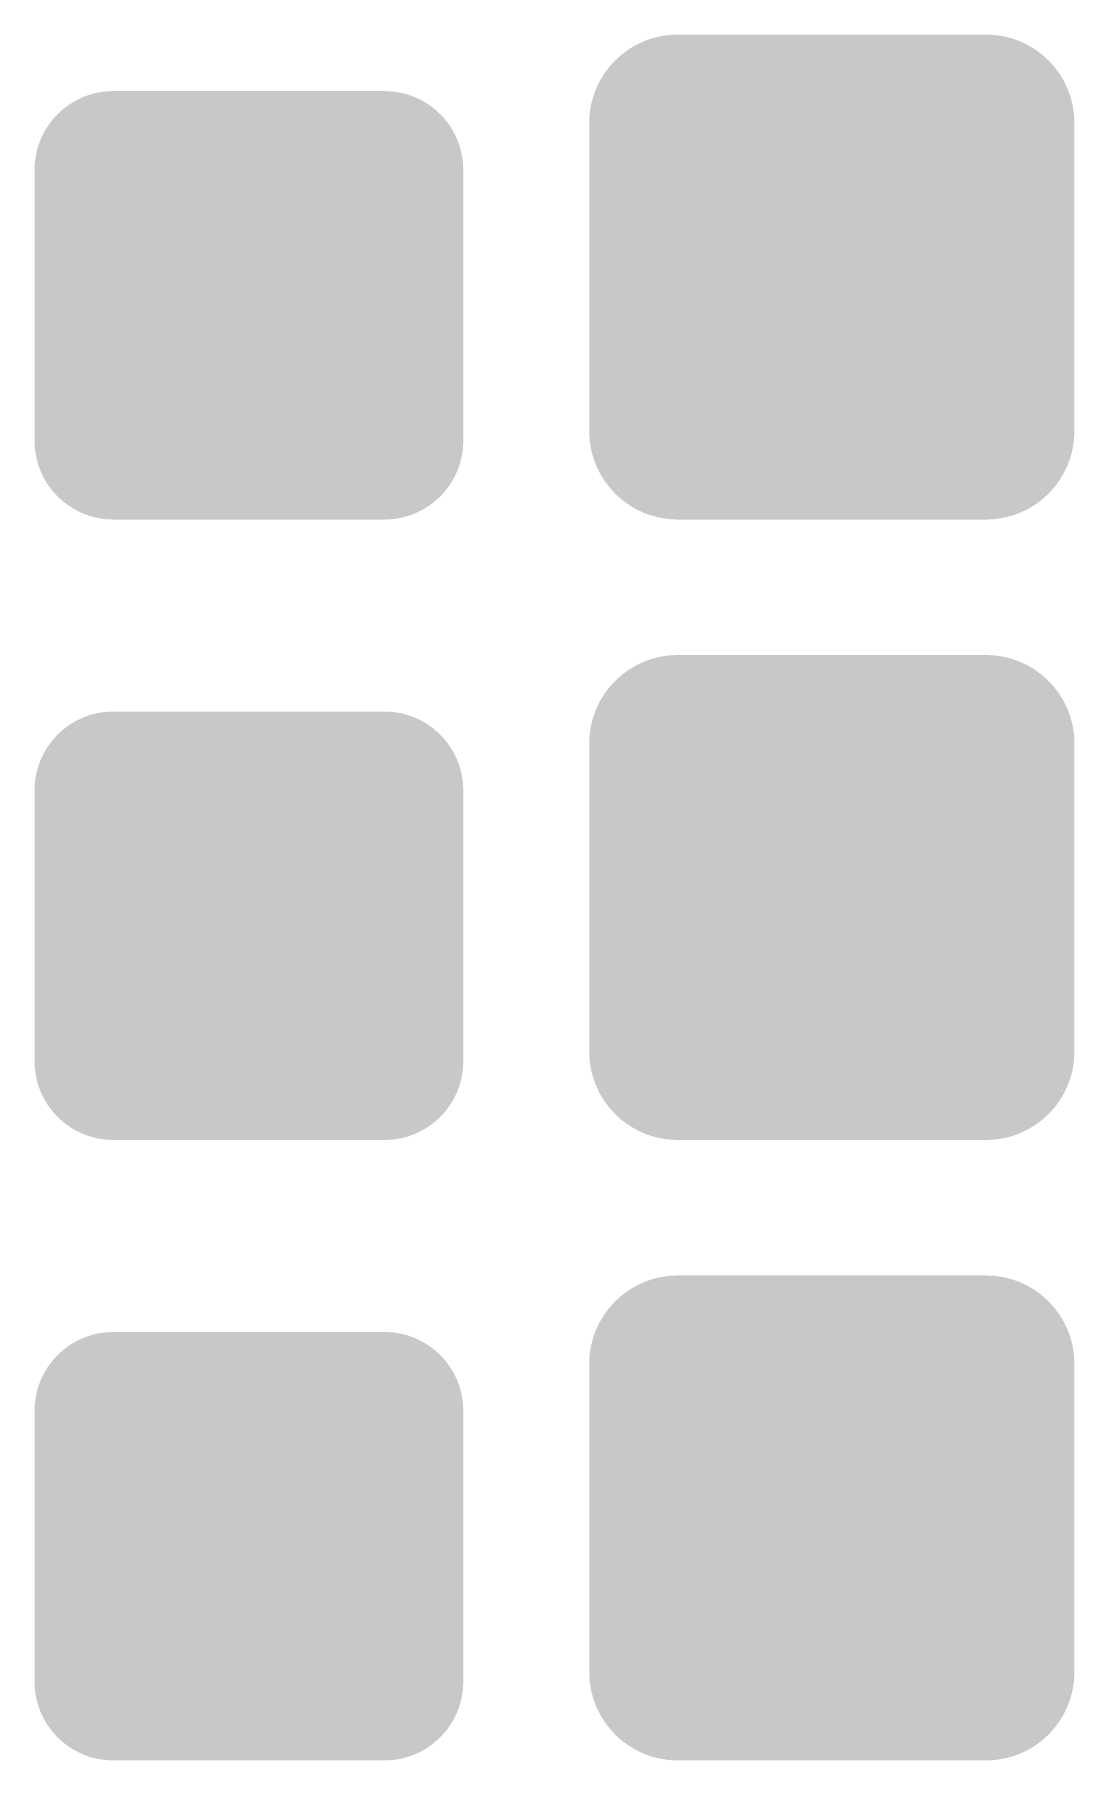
# Model space of a CAD drawing. Header units: millimetres. Extents: x 5277 to 6029, y 2052 to 2709.
# Drawn here: x 5450.91 to 5469.33, y 2546.63 to 2577.23 of the extents above; entities that cross this region are included whole.
import ezdxf

# ---------------------------------------------------------------- set-up
doc = ezdxf.new("R2010")
doc.units = ezdxf.units.MM
doc.layers.add('Recreation', color=7, linetype='CONTINUOUS', true_color=0x000000)

# ---------------------------------------------------------------- blocks, each defined once
blk = doc.blocks.new('602010604_сущ_рз')
at = {"layer": 'Recreation', "linetype": 'Continuous'}
h = blk.add_hatch(color=256, dxfattribs=at)
edge = h.paths.add_edge_path()
edge.add_spline(control_points=[(-0.095, -0.169), (-0.095, 0.599), (0.531, 1.225), (1.3, 1.225)], knot_values=[-1, -1, -1, -1, 0, 0, 0, 0], degree=3, periodic=0)
edge.add_line((1.3, 1.225), (6.108, 1.225))
edge.add_spline(control_points=[(6.108, 1.225), (6.877, 1.225), (7.503, 0.599), (7.503, -0.169)], knot_values=[-1, -1, -1, -1, 0, 0, 0, 0], degree=3, periodic=0)
edge.add_line((7.503, -0.169), (7.503, -4.978))
edge.add_spline(control_points=[(7.503, -4.978), (7.503, -5.747), (6.877, -6.372), (6.108, -6.372)], knot_values=[-1, -1, -1, -1, 0, 0, 0, 0], degree=3, periodic=0)
edge.add_line((6.108, -6.372), (1.3, -6.372))
edge.add_spline(control_points=[(1.3, -6.372), (0.531, -6.372), (-0.095, -5.747), (-0.095, -4.978)], knot_values=[-1, -1, -1, -1, 0, 0, 0, 0], degree=3, periodic=0)
edge.add_line((-0.095, -4.978), (-0.095, -0.169))
edge = h.paths.add_edge_path(flags=16)
edge.add_spline(control_points=[(0.218, -4.978), (0.218, -5.577), (0.701, -6.059), (1.3, -6.059)], knot_values=[-1, -1, -1, -1, 0, 0, 0, 0], degree=3, periodic=0)
edge.add_line((1.3, -6.059), (6.108, -6.059))
edge.add_spline(control_points=[(6.108, -6.059), (6.707, -6.059), (7.19, -5.577), (7.19, -4.978)], knot_values=[-1, -1, -1, -1, 0, 0, 0, 0], degree=3, periodic=0)
edge.add_line((7.19, -4.978), (7.19, -0.169))
edge.add_spline(control_points=[(7.19, -0.169), (7.19, 0.43), (6.707, 0.912), (6.108, 0.912)], knot_values=[-1, -1, -1, -1, 0, 0, 0, 0], degree=3, periodic=0)
edge.add_line((6.108, 0.912), (1.3, 0.912))
edge.add_spline(control_points=[(1.3, 0.912), (0.701, 0.912), (0.218, 0.43), (0.218, -0.169)], knot_values=[-1, -1, -1, -1, 0, 0, 0, 0], degree=3, periodic=0)
edge.add_line((0.218, -0.169), (0.218, -4.978))
at = {"layer": 'Recreation', "linetype": 'Continuous', "true_color": 0xffffff}
h = blk.add_hatch(color=7, dxfattribs=at)
edge = h.paths.add_edge_path()
edge.add_spline(control_points=[(0.218, -4.978), (0.218, -5.577), (0.701, -6.059), (1.3, -6.059)], knot_values=[-1, -1, -1, -1, 0, 0, 0, 0], degree=3, periodic=0)
edge.add_line((1.3, -6.059), (6.108, -6.059))
edge.add_spline(control_points=[(6.108, -6.059), (6.707, -6.059), (7.19, -5.577), (7.19, -4.978)], knot_values=[-1, -1, -1, -1, 0, 0, 0, 0], degree=3, periodic=0)
edge.add_line((7.19, -4.978), (7.19, -0.169))
edge.add_spline(control_points=[(7.19, -0.169), (7.19, 0.43), (6.707, 0.912), (6.108, 0.912)], knot_values=[-1, -1, -1, -1, 0, 0, 0, 0], degree=3, periodic=0)
edge.add_line((6.108, 0.912), (1.3, 0.912))
edge.add_spline(control_points=[(1.3, 0.912), (0.701, 0.912), (0.218, 0.43), (0.218, -0.169)], knot_values=[-1, -1, -1, -1, 0, 0, 0, 0], degree=3, periodic=0)
edge.add_line((0.218, -0.169), (0.218, -4.978))
at = {"layer": 'Recreation', "linetype": 'Continuous'}
h = blk.add_hatch(color=256, dxfattribs=at)
edge = h.paths.add_edge_path()
edge.add_line((0.426, -0.513), (0.426, -4.634))
edge.add_spline(control_points=[(0.426, -4.634), (0.426, -5.305), (0.973, -5.852), (1.644, -5.852)], knot_values=[0, 0, 0, 0, 1, 1, 1, 1], degree=3, periodic=0)
edge.add_line((1.644, -5.852), (5.765, -5.852))
edge.add_spline(control_points=[(5.765, -5.852), (6.435, -5.852), (6.983, -5.305), (6.983, -4.634)], knot_values=[0, 0, 0, 0, 1, 1, 1, 1], degree=3, periodic=0)
edge.add_line((6.983, -4.634), (6.983, -0.513))
edge.add_spline(control_points=[(6.983, -0.513), (6.983, 0.158), (6.435, 0.705), (5.765, 0.705)], knot_values=[0, 0, 0, 0, 1, 1, 1, 1], degree=3, periodic=0)
edge.add_line((5.765, 0.705), (1.644, 0.705))
edge.add_spline(control_points=[(1.644, 0.705), (0.973, 0.705), (0.426, 0.158), (0.426, -0.513)], knot_values=[0, 0, 0, 0, 1, 1, 1, 1], degree=3, periodic=0)
edge = h.paths.add_edge_path(flags=16)
edge.add_spline(control_points=[(0.737, -4.634), (0.737, -5.136), (1.142, -5.541), (1.644, -5.541)], knot_values=[-1, -1, -1, -1, 0, 0, 0, 0], degree=3, periodic=0)
edge.add_line((1.644, -5.541), (5.765, -5.541))
edge.add_spline(control_points=[(5.765, -5.541), (6.267, -5.541), (6.671, -5.136), (6.671, -4.634)], knot_values=[-1, -1, -1, -1, 0, 0, 0, 0], degree=3, periodic=0)
edge.add_line((6.671, -4.634), (6.671, -0.513))
edge.add_spline(control_points=[(6.671, -0.513), (6.671, -0.011), (6.267, 0.394), (5.765, 0.394)], knot_values=[-1, -1, -1, -1, 0, 0, 0, 0], degree=3, periodic=0)
edge.add_line((5.765, 0.394), (1.644, 0.394))
edge.add_spline(control_points=[(1.644, 0.394), (1.142, 0.394), (0.737, -0.011), (0.737, -0.513)], knot_values=[-1, -1, -1, -1, 0, 0, 0, 0], degree=3, periodic=0)
edge.add_line((0.737, -0.513), (0.737, -4.634))
blk.add_hatch(color=256, dxfattribs=at).paths.add_polyline_path([(3.56, 0.089), (4.714, -0.445), (4.714, -1.277), (3.835, -0.79), (3.835, -1.513), (5.327, -3.249), (4.801, -3.249), (4.801, -4.733), (5.633, -4.733), (5.633, -5.079), (1.738, -5.079), (1.738, -4.733), (2.57, -4.733), (2.57, -3.249), (2.044, -3.249), (3.56, -1.489)])
blk = doc.blocks.new('602010604_сущ_фз')
at = {"layer": 'Recreation', "linetype": 'Continuous'}
h = blk.add_hatch(color=256, dxfattribs=at)
edge = h.paths.add_edge_path()
edge.add_spline(control_points=[(-0.266, -0.339), (-0.266, 0.523), (0.438, 1.227), (1.3, 1.227)], knot_values=[-1, -1, -1, -1, 0, 0, 0, 0], degree=3, periodic=0)
edge.add_line((1.3, 1.227), (6.769, 1.227))
edge.add_spline(control_points=[(6.769, 1.227), (7.632, 1.227), (8.333, 0.523), (8.333, -0.339)], knot_values=[-1, -1, -1, -1, 0, 0, 0, 0], degree=3, periodic=0)
edge.add_line((8.333, -0.339), (8.333, -5.806))
edge.add_spline(control_points=[(8.333, -5.806), (8.333, -6.669), (7.632, -7.372), (6.769, -7.372)], knot_values=[-1, -1, -1, -1, 0, 0, 0, 0], degree=3, periodic=0)
edge.add_line((6.769, -7.372), (1.3, -7.372))
edge.add_spline(control_points=[(1.3, -7.372), (0.438, -7.372), (-0.266, -6.669), (-0.266, -5.806)], knot_values=[-1, -1, -1, -1, 0, 0, 0, 0], degree=3, periodic=0)
edge.add_line((-0.266, -5.806), (-0.266, -0.339))
edge = h.paths.add_edge_path(flags=16)
edge.add_spline(control_points=[(0.047, -5.806), (0.047, -6.5), (0.606, -7.059), (1.3, -7.059)], knot_values=[-1, -1, -1, -1, 0, 0, 0, 0], degree=3, periodic=0)
edge.add_line((1.3, -7.059), (6.769, -7.059))
edge.add_spline(control_points=[(6.769, -7.059), (7.463, -7.059), (8.022, -6.5), (8.022, -5.806)], knot_values=[-1, -1, -1, -1, 0, 0, 0, 0], degree=3, periodic=0)
edge.add_line((8.022, -5.806), (8.022, -0.339))
edge.add_spline(control_points=[(8.022, -0.339), (8.022, 0.355), (7.463, 0.914), (6.769, 0.914)], knot_values=[-1, -1, -1, -1, 0, 0, 0, 0], degree=3, periodic=0)
edge.add_line((6.769, 0.914), (1.3, 0.914))
edge.add_spline(control_points=[(1.3, 0.914), (0.606, 0.914), (0.047, 0.355), (0.047, -0.339)], knot_values=[-1, -1, -1, -1, 0, 0, 0, 0], degree=3, periodic=0)
edge.add_line((0.047, -0.339), (0.047, -5.806))
at = {"layer": 'Recreation', "linetype": 'Continuous', "true_color": 0xffffff}
h = blk.add_hatch(color=7, dxfattribs=at)
edge = h.paths.add_edge_path()
edge.add_spline(control_points=[(0.047, -5.806), (0.047, -6.5), (0.606, -7.059), (1.3, -7.059)], knot_values=[-1, -1, -1, -1, 0, 0, 0, 0], degree=3, periodic=0)
edge.add_line((1.3, -7.059), (6.769, -7.059))
edge.add_spline(control_points=[(6.769, -7.059), (7.463, -7.059), (8.022, -6.5), (8.022, -5.806)], knot_values=[-1, -1, -1, -1, 0, 0, 0, 0], degree=3, periodic=0)
edge.add_line((8.022, -5.806), (8.022, -0.339))
edge.add_spline(control_points=[(8.022, -0.339), (8.022, 0.355), (7.463, 0.914), (6.769, 0.914)], knot_values=[-1, -1, -1, -1, 0, 0, 0, 0], degree=3, periodic=0)
edge.add_line((6.769, 0.914), (1.3, 0.914))
edge.add_spline(control_points=[(1.3, 0.914), (0.606, 0.914), (0.047, 0.355), (0.047, -0.339)], knot_values=[-1, -1, -1, -1, 0, 0, 0, 0], degree=3, periodic=0)
edge.add_line((0.047, -0.339), (0.047, -5.806))
at = {"layer": 'Recreation', "linetype": 'Continuous'}
h = blk.add_hatch(color=256, dxfattribs=at)
edge = h.paths.add_edge_path()
edge.add_line((0.252, -0.679), (0.252, -5.464))
edge.add_spline(control_points=[(0.252, -5.464), (0.252, -6.23), (0.877, -6.854), (1.642, -6.854)], knot_values=[0, 0, 0, 0, 1, 1, 1, 1], degree=3, periodic=0)
edge.add_line((1.642, -6.854), (6.427, -6.854))
edge.add_spline(control_points=[(6.427, -6.854), (7.193, -6.854), (7.815, -6.23), (7.815, -5.464)], knot_values=[0, 0, 0, 0, 1, 1, 1, 1], degree=3, periodic=0)
edge.add_line((7.815, -5.464), (7.815, -0.679))
edge.add_spline(control_points=[(7.815, -0.679), (7.815, 0.086), (7.193, 0.709), (6.427, 0.709)], knot_values=[0, 0, 0, 0, 1, 1, 1, 1], degree=3, periodic=0)
edge.add_line((6.427, 0.709), (1.642, 0.709))
edge.add_spline(control_points=[(1.642, 0.709), (0.877, 0.709), (0.252, 0.086), (0.252, -0.679)], knot_values=[0, 0, 0, 0, 1, 1, 1, 1], degree=3, periodic=0)
edge = h.paths.add_edge_path(flags=16)
edge.add_line((0.565, -0.679), (0.565, -5.464))
edge.add_spline(control_points=[(0.565, -5.464), (0.565, -6.06), (1.046, -6.541), (1.642, -6.541)], knot_values=[-1, -1, -1, -1, 0, 0, 0, 0], degree=3, periodic=0)
edge.add_line((1.642, -6.541), (6.427, -6.541))
edge.add_spline(control_points=[(6.427, -6.541), (7.024, -6.541), (7.502, -6.06), (7.502, -5.464)], knot_values=[-1, -1, -1, -1, 0, 0, 0, 0], degree=3, periodic=0)
edge.add_line((7.502, -5.464), (7.502, -0.679))
edge.add_spline(control_points=[(7.502, -0.679), (7.502, -0.083), (7.024, 0.396), (6.427, 0.396)], knot_values=[-1, -1, -1, -1, 0, 0, 0, 0], degree=3, periodic=0)
edge.add_line((6.427, 0.396), (1.642, 0.396))
edge.add_spline(control_points=[(1.642, 0.396), (1.046, 0.396), (0.565, -0.083), (0.565, -0.679)], knot_values=[-1, -1, -1, -1, 0, 0, 0, 0], degree=3, periodic=0)
h = blk.add_hatch(color=256, dxfattribs=at)
edge = h.paths.add_edge_path()
edge.add_line((0.77, -1.021), (0.77, -5.124))
edge.add_spline(control_points=[(0.77, -5.124), (0.77, -5.792), (1.314, -6.336), (1.982, -6.336)], knot_values=[0, 0, 0, 0, 1, 1, 1, 1], degree=3, periodic=0)
edge.add_line((1.982, -6.336), (6.085, -6.336))
edge.add_spline(control_points=[(6.085, -6.336), (6.753, -6.336), (7.297, -5.792), (7.297, -5.124)], knot_values=[0, 0, 0, 0, 1, 1, 1, 1], degree=3, periodic=0)
edge.add_line((7.297, -5.124), (7.297, -1.021))
edge.add_spline(control_points=[(7.297, -1.021), (7.297, -0.353), (6.753, 0.191), (6.085, 0.191)], knot_values=[0, 0, 0, 0, 1, 1, 1, 1], degree=3, periodic=0)
edge.add_line((6.085, 0.191), (1.982, 0.191))
edge.add_spline(control_points=[(1.982, 0.191), (1.314, 0.191), (0.77, -0.353), (0.77, -1.021)], knot_values=[0, 0, 0, 0, 1, 1, 1, 1], degree=3, periodic=0)
edge = h.paths.add_edge_path(flags=16)
edge.add_line((1.081, -1.021), (1.081, -5.124))
edge.add_spline(control_points=[(1.081, -5.124), (1.081, -5.624), (1.482, -6.025), (1.982, -6.025)], knot_values=[-1, -1, -1, -1, 0, 0, 0, 0], degree=3, periodic=0)
edge.add_line((1.982, -6.025), (6.085, -6.025))
edge.add_spline(control_points=[(6.085, -6.025), (6.585, -6.025), (6.986, -5.624), (6.986, -5.124)], knot_values=[-1, -1, -1, -1, 0, 0, 0, 0], degree=3, periodic=0)
edge.add_line((6.986, -5.124), (6.986, -1.021))
edge.add_spline(control_points=[(6.986, -1.021), (6.986, -0.521), (6.585, -0.12), (6.085, -0.12)], knot_values=[-1, -1, -1, -1, 0, 0, 0, 0], degree=3, periodic=0)
edge.add_line((6.085, -0.12), (1.982, -0.12))
edge.add_spline(control_points=[(1.982, -0.12), (1.482, -0.12), (1.081, -0.521), (1.081, -1.021)], knot_values=[-1, -1, -1, -1, 0, 0, 0, 0], degree=3, periodic=0)
blk.add_hatch(color=256, dxfattribs=at).paths.add_polyline_path([(3.874, -0.419), (5.029, -0.953), (5.029, -1.785), (4.149, -1.298), (4.149, -2.021), (5.641, -3.757), (5.115, -3.757), (5.115, -5.241), (5.948, -5.241), (5.948, -5.587), (2.052, -5.587), (2.052, -5.241), (2.885, -5.241), (2.885, -3.757), (2.358, -3.757), (3.874, -1.997)])
blk = doc.blocks.new('602010604_план_рз')
at = {"layer": 'Recreation', "linetype": 'Continuous'}
h = blk.add_hatch(color=256, dxfattribs=at)
edge = h.paths.add_edge_path()
edge.add_spline(control_points=[(-0.095, -0.169), (-0.095, 0.599), (0.531, 1.225), (1.3, 1.225)], knot_values=[-1, -1, -1, -1, 0, 0, 0, 0], degree=3, periodic=0)
edge.add_line((1.3, 1.225), (6.108, 1.225))
edge.add_spline(control_points=[(6.108, 1.225), (6.877, 1.225), (7.503, 0.599), (7.503, -0.169)], knot_values=[-1, -1, -1, -1, 0, 0, 0, 0], degree=3, periodic=0)
edge.add_line((7.503, -0.169), (7.503, -4.978))
edge.add_spline(control_points=[(7.503, -4.978), (7.503, -5.747), (6.877, -6.372), (6.108, -6.372)], knot_values=[-1, -1, -1, -1, 0, 0, 0, 0], degree=3, periodic=0)
edge.add_line((6.108, -6.372), (1.3, -6.372))
edge.add_spline(control_points=[(1.3, -6.372), (0.531, -6.372), (-0.095, -5.747), (-0.095, -4.978)], knot_values=[-1, -1, -1, -1, 0, 0, 0, 0], degree=3, periodic=0)
edge.add_line((-0.095, -4.978), (-0.095, -0.169))
edge = h.paths.add_edge_path(flags=16)
edge.add_spline(control_points=[(0.218, -4.978), (0.218, -5.577), (0.701, -6.059), (1.3, -6.059)], knot_values=[-1, -1, -1, -1, 0, 0, 0, 0], degree=3, periodic=0)
edge.add_line((1.3, -6.059), (6.108, -6.059))
edge.add_spline(control_points=[(6.108, -6.059), (6.707, -6.059), (7.19, -5.577), (7.19, -4.978)], knot_values=[-1, -1, -1, -1, 0, 0, 0, 0], degree=3, periodic=0)
edge.add_line((7.19, -4.978), (7.19, -0.169))
edge.add_spline(control_points=[(7.19, -0.169), (7.19, 0.43), (6.707, 0.912), (6.108, 0.912)], knot_values=[-1, -1, -1, -1, 0, 0, 0, 0], degree=3, periodic=0)
edge.add_line((6.108, 0.912), (1.3, 0.912))
edge.add_spline(control_points=[(1.3, 0.912), (0.701, 0.912), (0.218, 0.43), (0.218, -0.169)], knot_values=[-1, -1, -1, -1, 0, 0, 0, 0], degree=3, periodic=0)
edge.add_line((0.218, -0.169), (0.218, -4.978))
at = {"layer": 'Recreation', "linetype": 'Continuous', "true_color": 0xff0000}
h = blk.add_hatch(color=1, dxfattribs=at)
edge = h.paths.add_edge_path()
edge.add_spline(control_points=[(0.218, -4.978), (0.218, -5.577), (0.701, -6.059), (1.3, -6.059)], knot_values=[-1, -1, -1, -1, 0, 0, 0, 0], degree=3, periodic=0)
edge.add_line((1.3, -6.059), (6.108, -6.059))
edge.add_spline(control_points=[(6.108, -6.059), (6.707, -6.059), (7.19, -5.577), (7.19, -4.978)], knot_values=[-1, -1, -1, -1, 0, 0, 0, 0], degree=3, periodic=0)
edge.add_line((7.19, -4.978), (7.19, -0.169))
edge.add_spline(control_points=[(7.19, -0.169), (7.19, 0.43), (6.707, 0.912), (6.108, 0.912)], knot_values=[-1, -1, -1, -1, 0, 0, 0, 0], degree=3, periodic=0)
edge.add_line((6.108, 0.912), (1.3, 0.912))
edge.add_spline(control_points=[(1.3, 0.912), (0.701, 0.912), (0.218, 0.43), (0.218, -0.169)], knot_values=[-1, -1, -1, -1, 0, 0, 0, 0], degree=3, periodic=0)
edge.add_line((0.218, -0.169), (0.218, -4.978))
at = {"layer": 'Recreation', "linetype": 'Continuous'}
h = blk.add_hatch(color=256, dxfattribs=at)
edge = h.paths.add_edge_path()
edge.add_line((0.426, -0.513), (0.426, -4.634))
edge.add_spline(control_points=[(0.426, -4.634), (0.426, -5.305), (0.973, -5.852), (1.644, -5.852)], knot_values=[0, 0, 0, 0, 1, 1, 1, 1], degree=3, periodic=0)
edge.add_line((1.644, -5.852), (5.765, -5.852))
edge.add_spline(control_points=[(5.765, -5.852), (6.435, -5.852), (6.983, -5.305), (6.983, -4.634)], knot_values=[0, 0, 0, 0, 1, 1, 1, 1], degree=3, periodic=0)
edge.add_line((6.983, -4.634), (6.983, -0.513))
edge.add_spline(control_points=[(6.983, -0.513), (6.983, 0.158), (6.435, 0.705), (5.765, 0.705)], knot_values=[0, 0, 0, 0, 1, 1, 1, 1], degree=3, periodic=0)
edge.add_line((5.765, 0.705), (1.644, 0.705))
edge.add_spline(control_points=[(1.644, 0.705), (0.973, 0.705), (0.426, 0.158), (0.426, -0.513)], knot_values=[0, 0, 0, 0, 1, 1, 1, 1], degree=3, periodic=0)
edge = h.paths.add_edge_path(flags=16)
edge.add_spline(control_points=[(0.737, -4.634), (0.737, -5.136), (1.142, -5.541), (1.644, -5.541)], knot_values=[-1, -1, -1, -1, 0, 0, 0, 0], degree=3, periodic=0)
edge.add_line((1.644, -5.541), (5.765, -5.541))
edge.add_spline(control_points=[(5.765, -5.541), (6.267, -5.541), (6.671, -5.136), (6.671, -4.634)], knot_values=[-1, -1, -1, -1, 0, 0, 0, 0], degree=3, periodic=0)
edge.add_line((6.671, -4.634), (6.671, -0.513))
edge.add_spline(control_points=[(6.671, -0.513), (6.671, -0.011), (6.267, 0.394), (5.765, 0.394)], knot_values=[-1, -1, -1, -1, 0, 0, 0, 0], degree=3, periodic=0)
edge.add_line((5.765, 0.394), (1.644, 0.394))
edge.add_spline(control_points=[(1.644, 0.394), (1.142, 0.394), (0.737, -0.011), (0.737, -0.513)], knot_values=[-1, -1, -1, -1, 0, 0, 0, 0], degree=3, periodic=0)
edge.add_line((0.737, -0.513), (0.737, -4.634))
blk.add_hatch(color=256, dxfattribs=at).paths.add_polyline_path([(3.56, 0.089), (4.714, -0.445), (4.714, -1.277), (3.835, -0.79), (3.835, -1.513), (5.327, -3.249), (4.801, -3.249), (4.801, -4.733), (5.633, -4.733), (5.633, -5.079), (1.738, -5.079), (1.738, -4.733), (2.57, -4.733), (2.57, -3.249), (2.044, -3.249), (3.56, -1.489)])
blk = doc.blocks.new('602010604_план_фз')
at = {"layer": 'Recreation', "linetype": 'Continuous'}
h = blk.add_hatch(color=256, dxfattribs=at)
edge = h.paths.add_edge_path()
edge.add_spline(control_points=[(-0.266, -0.339), (-0.266, 0.523), (0.438, 1.227), (1.3, 1.227)], knot_values=[-1, -1, -1, -1, 0, 0, 0, 0], degree=3, periodic=0)
edge.add_line((1.3, 1.227), (6.769, 1.227))
edge.add_spline(control_points=[(6.769, 1.227), (7.632, 1.227), (8.333, 0.523), (8.333, -0.339)], knot_values=[-1, -1, -1, -1, 0, 0, 0, 0], degree=3, periodic=0)
edge.add_line((8.333, -0.339), (8.333, -5.806))
edge.add_spline(control_points=[(8.333, -5.806), (8.333, -6.669), (7.632, -7.372), (6.769, -7.372)], knot_values=[-1, -1, -1, -1, 0, 0, 0, 0], degree=3, periodic=0)
edge.add_line((6.769, -7.372), (1.3, -7.372))
edge.add_spline(control_points=[(1.3, -7.372), (0.438, -7.372), (-0.266, -6.669), (-0.266, -5.806)], knot_values=[-1, -1, -1, -1, 0, 0, 0, 0], degree=3, periodic=0)
edge.add_line((-0.266, -5.806), (-0.266, -0.339))
edge = h.paths.add_edge_path(flags=16)
edge.add_spline(control_points=[(0.047, -5.806), (0.047, -6.5), (0.606, -7.059), (1.3, -7.059)], knot_values=[-1, -1, -1, -1, 0, 0, 0, 0], degree=3, periodic=0)
edge.add_line((1.3, -7.059), (6.769, -7.059))
edge.add_spline(control_points=[(6.769, -7.059), (7.463, -7.059), (8.022, -6.5), (8.022, -5.806)], knot_values=[-1, -1, -1, -1, 0, 0, 0, 0], degree=3, periodic=0)
edge.add_line((8.022, -5.806), (8.022, -0.339))
edge.add_spline(control_points=[(8.022, -0.339), (8.022, 0.355), (7.463, 0.914), (6.769, 0.914)], knot_values=[-1, -1, -1, -1, 0, 0, 0, 0], degree=3, periodic=0)
edge.add_line((6.769, 0.914), (1.3, 0.914))
edge.add_spline(control_points=[(1.3, 0.914), (0.606, 0.914), (0.047, 0.355), (0.047, -0.339)], knot_values=[-1, -1, -1, -1, 0, 0, 0, 0], degree=3, periodic=0)
edge.add_line((0.047, -0.339), (0.047, -5.806))
at = {"layer": 'Recreation', "linetype": 'Continuous', "true_color": 0xff0000}
h = blk.add_hatch(color=1, dxfattribs=at)
edge = h.paths.add_edge_path()
edge.add_spline(control_points=[(0.047, -5.806), (0.047, -6.5), (0.606, -7.059), (1.3, -7.059)], knot_values=[-1, -1, -1, -1, 0, 0, 0, 0], degree=3, periodic=0)
edge.add_line((1.3, -7.059), (6.769, -7.059))
edge.add_spline(control_points=[(6.769, -7.059), (7.463, -7.059), (8.022, -6.5), (8.022, -5.806)], knot_values=[-1, -1, -1, -1, 0, 0, 0, 0], degree=3, periodic=0)
edge.add_line((8.022, -5.806), (8.022, -0.339))
edge.add_spline(control_points=[(8.022, -0.339), (8.022, 0.355), (7.463, 0.914), (6.769, 0.914)], knot_values=[-1, -1, -1, -1, 0, 0, 0, 0], degree=3, periodic=0)
edge.add_line((6.769, 0.914), (1.3, 0.914))
edge.add_spline(control_points=[(1.3, 0.914), (0.606, 0.914), (0.047, 0.355), (0.047, -0.339)], knot_values=[-1, -1, -1, -1, 0, 0, 0, 0], degree=3, periodic=0)
edge.add_line((0.047, -0.339), (0.047, -5.806))
at = {"layer": 'Recreation', "linetype": 'Continuous'}
h = blk.add_hatch(color=256, dxfattribs=at)
edge = h.paths.add_edge_path()
edge.add_line((0.252, -0.679), (0.252, -5.464))
edge.add_spline(control_points=[(0.252, -5.464), (0.252, -6.23), (0.877, -6.854), (1.642, -6.854)], knot_values=[0, 0, 0, 0, 1, 1, 1, 1], degree=3, periodic=0)
edge.add_line((1.642, -6.854), (6.427, -6.854))
edge.add_spline(control_points=[(6.427, -6.854), (7.193, -6.854), (7.815, -6.23), (7.815, -5.464)], knot_values=[0, 0, 0, 0, 1, 1, 1, 1], degree=3, periodic=0)
edge.add_line((7.815, -5.464), (7.815, -0.679))
edge.add_spline(control_points=[(7.815, -0.679), (7.815, 0.086), (7.193, 0.709), (6.427, 0.709)], knot_values=[0, 0, 0, 0, 1, 1, 1, 1], degree=3, periodic=0)
edge.add_line((6.427, 0.709), (1.642, 0.709))
edge.add_spline(control_points=[(1.642, 0.709), (0.877, 0.709), (0.252, 0.086), (0.252, -0.679)], knot_values=[0, 0, 0, 0, 1, 1, 1, 1], degree=3, periodic=0)
edge = h.paths.add_edge_path(flags=16)
edge.add_line((0.565, -0.679), (0.565, -5.464))
edge.add_spline(control_points=[(0.565, -5.464), (0.565, -6.06), (1.046, -6.541), (1.642, -6.541)], knot_values=[-1, -1, -1, -1, 0, 0, 0, 0], degree=3, periodic=0)
edge.add_line((1.642, -6.541), (6.427, -6.541))
edge.add_spline(control_points=[(6.427, -6.541), (7.024, -6.541), (7.502, -6.06), (7.502, -5.464)], knot_values=[-1, -1, -1, -1, 0, 0, 0, 0], degree=3, periodic=0)
edge.add_line((7.502, -5.464), (7.502, -0.679))
edge.add_spline(control_points=[(7.502, -0.679), (7.502, -0.083), (7.024, 0.396), (6.427, 0.396)], knot_values=[-1, -1, -1, -1, 0, 0, 0, 0], degree=3, periodic=0)
edge.add_line((6.427, 0.396), (1.642, 0.396))
edge.add_spline(control_points=[(1.642, 0.396), (1.046, 0.396), (0.565, -0.083), (0.565, -0.679)], knot_values=[-1, -1, -1, -1, 0, 0, 0, 0], degree=3, periodic=0)
h = blk.add_hatch(color=256, dxfattribs=at)
edge = h.paths.add_edge_path()
edge.add_line((0.77, -1.021), (0.77, -5.124))
edge.add_spline(control_points=[(0.77, -5.124), (0.77, -5.792), (1.314, -6.336), (1.982, -6.336)], knot_values=[0, 0, 0, 0, 1, 1, 1, 1], degree=3, periodic=0)
edge.add_line((1.982, -6.336), (6.085, -6.336))
edge.add_spline(control_points=[(6.085, -6.336), (6.753, -6.336), (7.297, -5.792), (7.297, -5.124)], knot_values=[0, 0, 0, 0, 1, 1, 1, 1], degree=3, periodic=0)
edge.add_line((7.297, -5.124), (7.297, -1.021))
edge.add_spline(control_points=[(7.297, -1.021), (7.297, -0.353), (6.753, 0.191), (6.085, 0.191)], knot_values=[0, 0, 0, 0, 1, 1, 1, 1], degree=3, periodic=0)
edge.add_line((6.085, 0.191), (1.982, 0.191))
edge.add_spline(control_points=[(1.982, 0.191), (1.314, 0.191), (0.77, -0.353), (0.77, -1.021)], knot_values=[0, 0, 0, 0, 1, 1, 1, 1], degree=3, periodic=0)
edge = h.paths.add_edge_path(flags=16)
edge.add_line((1.081, -1.021), (1.081, -5.124))
edge.add_spline(control_points=[(1.081, -5.124), (1.081, -5.624), (1.482, -6.025), (1.982, -6.025)], knot_values=[-1, -1, -1, -1, 0, 0, 0, 0], degree=3, periodic=0)
edge.add_line((1.982, -6.025), (6.085, -6.025))
edge.add_spline(control_points=[(6.085, -6.025), (6.585, -6.025), (6.986, -5.624), (6.986, -5.124)], knot_values=[-1, -1, -1, -1, 0, 0, 0, 0], degree=3, periodic=0)
edge.add_line((6.986, -5.124), (6.986, -1.021))
edge.add_spline(control_points=[(6.986, -1.021), (6.986, -0.521), (6.585, -0.12), (6.085, -0.12)], knot_values=[-1, -1, -1, -1, 0, 0, 0, 0], degree=3, periodic=0)
edge.add_line((6.085, -0.12), (1.982, -0.12))
edge.add_spline(control_points=[(1.982, -0.12), (1.482, -0.12), (1.081, -0.521), (1.081, -1.021)], knot_values=[-1, -1, -1, -1, 0, 0, 0, 0], degree=3, periodic=0)
blk.add_hatch(color=256, dxfattribs=at).paths.add_polyline_path([(3.874, -0.419), (5.029, -0.953), (5.029, -1.785), (4.149, -1.298), (4.149, -2.021), (5.641, -3.757), (5.115, -3.757), (5.115, -5.241), (5.948, -5.241), (5.948, -5.587), (2.052, -5.587), (2.052, -5.241), (2.885, -5.241), (2.885, -3.757), (2.358, -3.757), (3.874, -1.997)])
blk = doc.blocks.new('602010604_рек_рз')
at = {"layer": 'Recreation', "linetype": 'Continuous'}
h = blk.add_hatch(color=256, dxfattribs=at)
edge = h.paths.add_edge_path()
edge.add_spline(control_points=[(-0.095, -0.169), (-0.095, 0.599), (0.531, 1.225), (1.3, 1.225)], knot_values=[-1, -1, -1, -1, 0, 0, 0, 0], degree=3, periodic=0)
edge.add_line((1.3, 1.225), (6.108, 1.225))
edge.add_spline(control_points=[(6.108, 1.225), (6.877, 1.225), (7.503, 0.599), (7.503, -0.169)], knot_values=[-1, -1, -1, -1, 0, 0, 0, 0], degree=3, periodic=0)
edge.add_line((7.503, -0.169), (7.503, -4.978))
edge.add_spline(control_points=[(7.503, -4.978), (7.503, -5.747), (6.877, -6.372), (6.108, -6.372)], knot_values=[-1, -1, -1, -1, 0, 0, 0, 0], degree=3, periodic=0)
edge.add_line((6.108, -6.372), (1.3, -6.372))
edge.add_spline(control_points=[(1.3, -6.372), (0.531, -6.372), (-0.095, -5.747), (-0.095, -4.978)], knot_values=[-1, -1, -1, -1, 0, 0, 0, 0], degree=3, periodic=0)
edge.add_line((-0.095, -4.978), (-0.095, -0.169))
edge = h.paths.add_edge_path(flags=16)
edge.add_spline(control_points=[(0.218, -4.978), (0.218, -5.577), (0.701, -6.059), (1.3, -6.059)], knot_values=[-1, -1, -1, -1, 0, 0, 0, 0], degree=3, periodic=0)
edge.add_line((1.3, -6.059), (6.108, -6.059))
edge.add_spline(control_points=[(6.108, -6.059), (6.707, -6.059), (7.19, -5.577), (7.19, -4.978)], knot_values=[-1, -1, -1, -1, 0, 0, 0, 0], degree=3, periodic=0)
edge.add_line((7.19, -4.978), (7.19, -0.169))
edge.add_spline(control_points=[(7.19, -0.169), (7.19, 0.43), (6.707, 0.912), (6.108, 0.912)], knot_values=[-1, -1, -1, -1, 0, 0, 0, 0], degree=3, periodic=0)
edge.add_line((6.108, 0.912), (1.3, 0.912))
edge.add_spline(control_points=[(1.3, 0.912), (0.701, 0.912), (0.218, 0.43), (0.218, -0.169)], knot_values=[-1, -1, -1, -1, 0, 0, 0, 0], degree=3, periodic=0)
edge.add_line((0.218, -0.169), (0.218, -4.978))
at = {"layer": 'Recreation', "linetype": 'Continuous', "true_color": 0xffff00}
h = blk.add_hatch(color=2, dxfattribs=at)
edge = h.paths.add_edge_path()
edge.add_spline(control_points=[(0.218, -4.978), (0.218, -5.577), (0.701, -6.059), (1.3, -6.059)], knot_values=[-1, -1, -1, -1, 0, 0, 0, 0], degree=3, periodic=0)
edge.add_line((1.3, -6.059), (6.108, -6.059))
edge.add_spline(control_points=[(6.108, -6.059), (6.707, -6.059), (7.19, -5.577), (7.19, -4.978)], knot_values=[-1, -1, -1, -1, 0, 0, 0, 0], degree=3, periodic=0)
edge.add_line((7.19, -4.978), (7.19, -0.169))
edge.add_spline(control_points=[(7.19, -0.169), (7.19, 0.43), (6.707, 0.912), (6.108, 0.912)], knot_values=[-1, -1, -1, -1, 0, 0, 0, 0], degree=3, periodic=0)
edge.add_line((6.108, 0.912), (1.3, 0.912))
edge.add_spline(control_points=[(1.3, 0.912), (0.701, 0.912), (0.218, 0.43), (0.218, -0.169)], knot_values=[-1, -1, -1, -1, 0, 0, 0, 0], degree=3, periodic=0)
edge.add_line((0.218, -0.169), (0.218, -4.978))
at = {"layer": 'Recreation', "linetype": 'Continuous'}
h = blk.add_hatch(color=256, dxfattribs=at)
edge = h.paths.add_edge_path()
edge.add_line((0.426, -0.513), (0.426, -4.634))
edge.add_spline(control_points=[(0.426, -4.634), (0.426, -5.305), (0.973, -5.852), (1.644, -5.852)], knot_values=[0, 0, 0, 0, 1, 1, 1, 1], degree=3, periodic=0)
edge.add_line((1.644, -5.852), (5.765, -5.852))
edge.add_spline(control_points=[(5.765, -5.852), (6.435, -5.852), (6.983, -5.305), (6.983, -4.634)], knot_values=[0, 0, 0, 0, 1, 1, 1, 1], degree=3, periodic=0)
edge.add_line((6.983, -4.634), (6.983, -0.513))
edge.add_spline(control_points=[(6.983, -0.513), (6.983, 0.158), (6.435, 0.705), (5.765, 0.705)], knot_values=[0, 0, 0, 0, 1, 1, 1, 1], degree=3, periodic=0)
edge.add_line((5.765, 0.705), (1.644, 0.705))
edge.add_spline(control_points=[(1.644, 0.705), (0.973, 0.705), (0.426, 0.158), (0.426, -0.513)], knot_values=[0, 0, 0, 0, 1, 1, 1, 1], degree=3, periodic=0)
edge = h.paths.add_edge_path(flags=16)
edge.add_spline(control_points=[(0.737, -4.634), (0.737, -5.136), (1.142, -5.541), (1.644, -5.541)], knot_values=[-1, -1, -1, -1, 0, 0, 0, 0], degree=3, periodic=0)
edge.add_line((1.644, -5.541), (5.765, -5.541))
edge.add_spline(control_points=[(5.765, -5.541), (6.267, -5.541), (6.671, -5.136), (6.671, -4.634)], knot_values=[-1, -1, -1, -1, 0, 0, 0, 0], degree=3, periodic=0)
edge.add_line((6.671, -4.634), (6.671, -0.513))
edge.add_spline(control_points=[(6.671, -0.513), (6.671, -0.011), (6.267, 0.394), (5.765, 0.394)], knot_values=[-1, -1, -1, -1, 0, 0, 0, 0], degree=3, periodic=0)
edge.add_line((5.765, 0.394), (1.644, 0.394))
edge.add_spline(control_points=[(1.644, 0.394), (1.142, 0.394), (0.737, -0.011), (0.737, -0.513)], knot_values=[-1, -1, -1, -1, 0, 0, 0, 0], degree=3, periodic=0)
edge.add_line((0.737, -0.513), (0.737, -4.634))
blk.add_hatch(color=256, dxfattribs=at).paths.add_polyline_path([(3.56, 0.089), (4.714, -0.445), (4.714, -1.277), (3.835, -0.79), (3.835, -1.513), (5.327, -3.249), (4.801, -3.249), (4.801, -4.733), (5.633, -4.733), (5.633, -5.079), (1.738, -5.079), (1.738, -4.733), (2.57, -4.733), (2.57, -3.249), (2.044, -3.249), (3.56, -1.489)])
blk = doc.blocks.new('602010604_рек_фз')
at = {"layer": 'Recreation', "linetype": 'Continuous'}
h = blk.add_hatch(color=256, dxfattribs=at)
edge = h.paths.add_edge_path()
edge.add_spline(control_points=[(-0.266, -0.339), (-0.266, 0.523), (0.438, 1.227), (1.3, 1.227)], knot_values=[-1, -1, -1, -1, 0, 0, 0, 0], degree=3, periodic=0)
edge.add_line((1.3, 1.227), (6.769, 1.227))
edge.add_spline(control_points=[(6.769, 1.227), (7.632, 1.227), (8.333, 0.523), (8.333, -0.339)], knot_values=[-1, -1, -1, -1, 0, 0, 0, 0], degree=3, periodic=0)
edge.add_line((8.333, -0.339), (8.333, -5.806))
edge.add_spline(control_points=[(8.333, -5.806), (8.333, -6.669), (7.632, -7.372), (6.769, -7.372)], knot_values=[-1, -1, -1, -1, 0, 0, 0, 0], degree=3, periodic=0)
edge.add_line((6.769, -7.372), (1.3, -7.372))
edge.add_spline(control_points=[(1.3, -7.372), (0.438, -7.372), (-0.266, -6.669), (-0.266, -5.806)], knot_values=[-1, -1, -1, -1, 0, 0, 0, 0], degree=3, periodic=0)
edge.add_line((-0.266, -5.806), (-0.266, -0.339))
edge = h.paths.add_edge_path(flags=16)
edge.add_spline(control_points=[(0.047, -5.806), (0.047, -6.5), (0.606, -7.059), (1.3, -7.059)], knot_values=[-1, -1, -1, -1, 0, 0, 0, 0], degree=3, periodic=0)
edge.add_line((1.3, -7.059), (6.769, -7.059))
edge.add_spline(control_points=[(6.769, -7.059), (7.463, -7.059), (8.022, -6.5), (8.022, -5.806)], knot_values=[-1, -1, -1, -1, 0, 0, 0, 0], degree=3, periodic=0)
edge.add_line((8.022, -5.806), (8.022, -0.339))
edge.add_spline(control_points=[(8.022, -0.339), (8.022, 0.355), (7.463, 0.914), (6.769, 0.914)], knot_values=[-1, -1, -1, -1, 0, 0, 0, 0], degree=3, periodic=0)
edge.add_line((6.769, 0.914), (1.3, 0.914))
edge.add_spline(control_points=[(1.3, 0.914), (0.606, 0.914), (0.047, 0.355), (0.047, -0.339)], knot_values=[-1, -1, -1, -1, 0, 0, 0, 0], degree=3, periodic=0)
edge.add_line((0.047, -0.339), (0.047, -5.806))
at = {"layer": 'Recreation', "linetype": 'Continuous', "true_color": 0xffff00}
h = blk.add_hatch(color=2, dxfattribs=at)
edge = h.paths.add_edge_path()
edge.add_spline(control_points=[(0.047, -5.806), (0.047, -6.5), (0.606, -7.059), (1.3, -7.059)], knot_values=[-1, -1, -1, -1, 0, 0, 0, 0], degree=3, periodic=0)
edge.add_line((1.3, -7.059), (6.769, -7.059))
edge.add_spline(control_points=[(6.769, -7.059), (7.463, -7.059), (8.022, -6.5), (8.022, -5.806)], knot_values=[-1, -1, -1, -1, 0, 0, 0, 0], degree=3, periodic=0)
edge.add_line((8.022, -5.806), (8.022, -0.339))
edge.add_spline(control_points=[(8.022, -0.339), (8.022, 0.355), (7.463, 0.914), (6.769, 0.914)], knot_values=[-1, -1, -1, -1, 0, 0, 0, 0], degree=3, periodic=0)
edge.add_line((6.769, 0.914), (1.3, 0.914))
edge.add_spline(control_points=[(1.3, 0.914), (0.606, 0.914), (0.047, 0.355), (0.047, -0.339)], knot_values=[-1, -1, -1, -1, 0, 0, 0, 0], degree=3, periodic=0)
edge.add_line((0.047, -0.339), (0.047, -5.806))
at = {"layer": 'Recreation', "linetype": 'Continuous'}
h = blk.add_hatch(color=256, dxfattribs=at)
edge = h.paths.add_edge_path()
edge.add_line((0.252, -0.679), (0.252, -5.464))
edge.add_spline(control_points=[(0.252, -5.464), (0.252, -6.23), (0.877, -6.854), (1.642, -6.854)], knot_values=[0, 0, 0, 0, 1, 1, 1, 1], degree=3, periodic=0)
edge.add_line((1.642, -6.854), (6.427, -6.854))
edge.add_spline(control_points=[(6.427, -6.854), (7.193, -6.854), (7.815, -6.23), (7.815, -5.464)], knot_values=[0, 0, 0, 0, 1, 1, 1, 1], degree=3, periodic=0)
edge.add_line((7.815, -5.464), (7.815, -0.679))
edge.add_spline(control_points=[(7.815, -0.679), (7.815, 0.086), (7.193, 0.709), (6.427, 0.709)], knot_values=[0, 0, 0, 0, 1, 1, 1, 1], degree=3, periodic=0)
edge.add_line((6.427, 0.709), (1.642, 0.709))
edge.add_spline(control_points=[(1.642, 0.709), (0.877, 0.709), (0.252, 0.086), (0.252, -0.679)], knot_values=[0, 0, 0, 0, 1, 1, 1, 1], degree=3, periodic=0)
edge = h.paths.add_edge_path(flags=16)
edge.add_line((0.565, -0.679), (0.565, -5.464))
edge.add_spline(control_points=[(0.565, -5.464), (0.565, -6.06), (1.046, -6.541), (1.642, -6.541)], knot_values=[-1, -1, -1, -1, 0, 0, 0, 0], degree=3, periodic=0)
edge.add_line((1.642, -6.541), (6.427, -6.541))
edge.add_spline(control_points=[(6.427, -6.541), (7.024, -6.541), (7.502, -6.06), (7.502, -5.464)], knot_values=[-1, -1, -1, -1, 0, 0, 0, 0], degree=3, periodic=0)
edge.add_line((7.502, -5.464), (7.502, -0.679))
edge.add_spline(control_points=[(7.502, -0.679), (7.502, -0.083), (7.024, 0.396), (6.427, 0.396)], knot_values=[-1, -1, -1, -1, 0, 0, 0, 0], degree=3, periodic=0)
edge.add_line((6.427, 0.396), (1.642, 0.396))
edge.add_spline(control_points=[(1.642, 0.396), (1.046, 0.396), (0.565, -0.083), (0.565, -0.679)], knot_values=[-1, -1, -1, -1, 0, 0, 0, 0], degree=3, periodic=0)
h = blk.add_hatch(color=256, dxfattribs=at)
edge = h.paths.add_edge_path()
edge.add_line((0.77, -1.021), (0.77, -5.124))
edge.add_spline(control_points=[(0.77, -5.124), (0.77, -5.792), (1.314, -6.336), (1.982, -6.336)], knot_values=[0, 0, 0, 0, 1, 1, 1, 1], degree=3, periodic=0)
edge.add_line((1.982, -6.336), (6.085, -6.336))
edge.add_spline(control_points=[(6.085, -6.336), (6.753, -6.336), (7.297, -5.792), (7.297, -5.124)], knot_values=[0, 0, 0, 0, 1, 1, 1, 1], degree=3, periodic=0)
edge.add_line((7.297, -5.124), (7.297, -1.021))
edge.add_spline(control_points=[(7.297, -1.021), (7.297, -0.353), (6.753, 0.191), (6.085, 0.191)], knot_values=[0, 0, 0, 0, 1, 1, 1, 1], degree=3, periodic=0)
edge.add_line((6.085, 0.191), (1.982, 0.191))
edge.add_spline(control_points=[(1.982, 0.191), (1.314, 0.191), (0.77, -0.353), (0.77, -1.021)], knot_values=[0, 0, 0, 0, 1, 1, 1, 1], degree=3, periodic=0)
edge = h.paths.add_edge_path(flags=16)
edge.add_line((1.081, -1.021), (1.081, -5.124))
edge.add_spline(control_points=[(1.081, -5.124), (1.081, -5.624), (1.482, -6.025), (1.982, -6.025)], knot_values=[-1, -1, -1, -1, 0, 0, 0, 0], degree=3, periodic=0)
edge.add_line((1.982, -6.025), (6.085, -6.025))
edge.add_spline(control_points=[(6.085, -6.025), (6.585, -6.025), (6.986, -5.624), (6.986, -5.124)], knot_values=[-1, -1, -1, -1, 0, 0, 0, 0], degree=3, periodic=0)
edge.add_line((6.986, -5.124), (6.986, -1.021))
edge.add_spline(control_points=[(6.986, -1.021), (6.986, -0.521), (6.585, -0.12), (6.085, -0.12)], knot_values=[-1, -1, -1, -1, 0, 0, 0, 0], degree=3, periodic=0)
edge.add_line((6.085, -0.12), (1.982, -0.12))
edge.add_spline(control_points=[(1.982, -0.12), (1.482, -0.12), (1.081, -0.521), (1.081, -1.021)], knot_values=[-1, -1, -1, -1, 0, 0, 0, 0], degree=3, periodic=0)
blk.add_hatch(color=256, dxfattribs=at).paths.add_polyline_path([(3.874, -0.419), (5.029, -0.953), (5.029, -1.785), (4.149, -1.298), (4.149, -2.021), (5.641, -3.757), (5.115, -3.757), (5.115, -5.241), (5.948, -5.241), (5.948, -5.587), (2.052, -5.587), (2.052, -5.241), (2.885, -5.241), (2.885, -3.757), (2.358, -3.757), (3.874, -1.997)])

msp = doc.modelspace()

# ---------------------------------------------------------------- block references
at = {"layer": 'Recreation', "linetype": 'Continuous'}
for name, p in [('602010604_сущ_фз', (5461, 2576)), ('602010604_сущ_рз', (5451, 2575)), ('602010604_план_фз', (5461, 2565)), ('602010604_план_рз', (5451, 2564)), ('602010604_рек_фз', (5461, 2554)), ('602010604_рек_рз', (5451, 2553))]:
    msp.add_blockref(name, p, dxfattribs=at)

doc.saveas('drawing.dxf')
